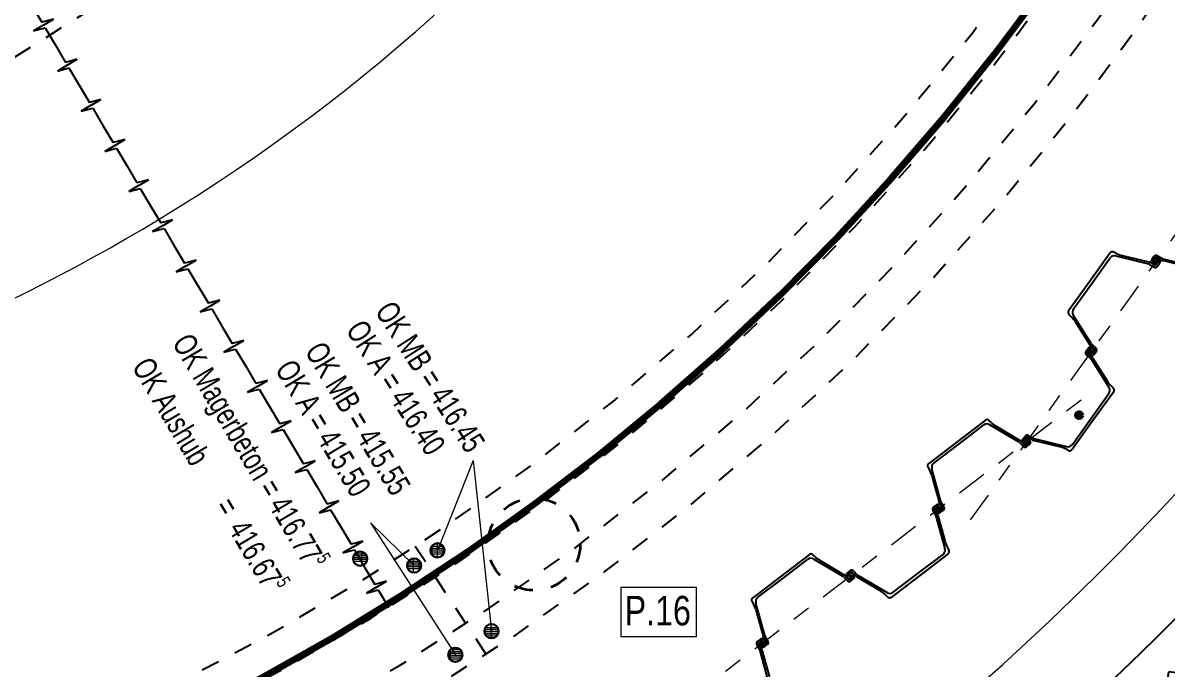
# Model space of a CAD drawing. Header units: metres. Extents: x 2681086.2 to 2681125.9, y 1225431.9 to 1225460.7.
# Drawn here: x 2681113.22 to 2681119.42, y 1225439.18 to 1225442.69 of the extents above; entities that cross this region are included whole.
import ezdxf

# ---------------------------------------------------------------- set-up
doc = ezdxf.new("R2010")
doc.units = ezdxf.units.M
for name, pattern in [('ACAD_ISO14W100_S12', [0.35, 0.25, -0.05, 0, -0.05]), ('ALL_S17', [0.025, 0, -0.025]), ('AUSGEZOGEN', [0]), ('GETRENNT2_S10', [0.255, 0.125, -0.065, 0, -0.065]), ('MITTE2_S7', [0.55, 0.375, -0.175]), ('STRICHLINIE2_S3', [0.125, 0.075, -0.05]), ('STRICHPUNKT2_S11', [0.245, 0.165, -0.04, 0, -0.04])]:
    doc.linetypes.add(name, pattern=pattern)
for name, color, linetype, lineweight in [('AXE', 4, 'MITTE2_S7', 18), ('Beton Ansicht', 252, 'AUSGEZOGEN', 25), ('Beton geschnitten', 8, 'AUSGEZOGEN', 25), ('Beton verdeckt hinten', 252, 'GETRENNT2_S10', 18), ('Betonierfugen', 7, 'AUSGEZOGEN', 25), ('Design', 250, 'AUSGEZOGEN', 18), ('Stahl', 252, 'AUSGEZOGEN', 18), ('Standard', 7, 'AUSGEZOGEN', 13), ('Text Waende', 7, 'AUSGEZOGEN', 18), ('Vermassung Schnitte', 7, 'AUSGEZOGEN', 18)]:
    doc.layers.add(name, color=color, linetype=linetype, lineweight=lineweight)
doc.styles.add('ARIAL', font='arial.ttf')
pattern_1 = [(0, (2680800.786, 1224999.838), (0, 0.01), []), (90, (2680800.786, 1224999.838), (-0.01, 0), [])]

# ---------------------------------------------------------------- blocks, each defined once
blk = doc.blocks.new('COMPLEXOBJECT_56')
at = {"color": 7, "linetype": 'AUSGEZOGEN', "lineweight": 25, "transparency": 33554687}
for p, q in [((316.425, 439.4525), (316.4099, 439.477)), ((316.4128, 439.4929), (316.4315, 439.5072)), ((316.4198, 439.48), (316.4345, 439.4561)), ((316.4372, 439.4989), (316.421, 439.4866)), ((316.4395, 439.4765), (316.443, 439.4947)), ((316.4424, 439.4971), (316.4414, 439.4984)), ((316.4471, 439.4776), (316.4429, 439.4744)), ((316.4484, 439.5049), (316.4529, 439.499)), ((316.4761, 439.2701), (316.4278, 439.446)), ((316.4373, 439.4496), (316.4765, 439.3069)), ((316.4892, 439.2754), (316.4976, 439.2597)), ((315.9477, 439.1134), (315.9432, 439.1194)), ((315.9454, 439.1362), (315.9642, 439.1505)), ((315.9513, 439.1244), (315.9523, 439.1231)), ((315.9681, 439.1409), (315.9519, 439.1286)), ((315.9545, 439.1219), (315.973, 439.1204)), ((315.9741, 439.1166), (315.9699, 439.1134)), ((315.9939, 439.1199), (315.9748, 439.1404)), ((315.9802, 439.1492), (315.9999, 439.1281)), ((316.1268, 439.0399), (315.9994, 439.1155)), ((316.0055, 439.1237), (316.1623, 439.0306)), ((316.1667, 439.0071), (316.1538, 439.0195))]:
    blk.add_line(p, q, dxfattribs=at)
for points in [[(316.4935, 439.2406), (316.3398, 439.1234), (316.1862, 439.0061)], [(316.1958, 439.0326), (316.3306, 439.1354), (316.4654, 439.2383)]]:
    blk.add_lwpolyline(points, dxfattribs=at)
for centre, radius, start, end in [((316.4201, 439.4833), 0.012, 127.3488, 211.6382), ((316.424, 439.4826), 0.005, 127.3488, 211.6382), ((316.4388, 439.4977), 0.012, 37.3488, 127.3488), ((316.439, 439.4966), 0.003, 37.3488, 127.3488), ((316.4416, 439.4761), 0.00213, 169.3488, 307.3488), ((316.44, 439.4953), 0.003, 349.3488, 37.3488), ((316.435, 439.4935), 0.02, 307.3488, 356.8105), ((316.445, 439.4929), 0.01, 356.8105, 37.3488), ((316.4037, 439.4394), 0.025, 15.3658, 31.6382), ((316.4132, 439.443), 0.025, 15.3658, 31.6382), ((316.6212, 439.3466), 0.15, 195.3658, 208.3488), ((316.4472, 439.2622), 0.03, 307.3488, 15.3658), ((316.4844, 439.2526), 0.015, 307.3488, 28.3488), ((315.9527, 439.1267), 0.012, 127.3488, 217.3488), ((315.9557, 439.1195), 0.01, 217.3488, 257.8871), ((315.9537, 439.1262), 0.003, 127.3488, 217.3488), ((315.9547, 439.1249), 0.003, 217.3488, 265.3488), ((315.9578, 439.1293), 0.02, 257.8871, 307.3488), ((315.9715, 439.141), 0.012, 43.0594, 127.3488), ((315.9711, 439.137), 0.005, 43.0594, 127.3488), ((315.9728, 439.1183), 0.00213, 307.3488, 85.3488), ((316.0122, 439.137), 0.025, 223.0594, 239.3319), ((316.0182, 439.1452), 0.025, 223.0594, 239.3319), ((316.0503, 438.9109), 0.15, 46.3488, 59.3319), ((316.1776, 439.0564), 0.03, 239.3319, 307.3488), ((316.1771, 439.018), 0.015, 226.3488, 307.3488)]:
    blk.add_arc(centre, radius, start, end, dxfattribs=at)
blk = doc.blocks.new('COMPLEXOBJECT_57')
at = {"color": 7, "linetype": 'AUSGEZOGEN', "lineweight": 25, "transparency": 33554687}
for p, q in [((316.7274, 439.9522), (316.7145, 439.9645)), ((316.7189, 439.9411), (316.8758, 439.848)), ((316.8818, 439.8562), (316.7544, 439.9318)), ((316.9064, 439.8313), (316.8873, 439.8518)), ((316.9113, 439.8583), (316.9071, 439.8551)), ((316.9082, 439.8513), (316.9267, 439.8498)), ((316.9289, 439.8486), (316.9299, 439.8473)), ((316.938, 439.8523), (316.9335, 439.8583)), ((316.8813, 439.8436), (316.901, 439.8225)), ((316.9293, 439.8431), (316.9131, 439.8308)), ((316.917, 439.8212), (316.9358, 439.8355)), ((316.3836, 439.712), (316.392, 439.6963)), ((316.4047, 439.6648), (316.4439, 439.5221)), ((316.4534, 439.5257), (316.4051, 439.7016)), ((316.4383, 439.4973), (316.4341, 439.4941)), ((316.4382, 439.477), (316.4417, 439.4952)), ((316.4602, 439.4851), (316.444, 439.4728)), ((316.4467, 439.5156), (316.4614, 439.4917)), ((316.4497, 439.4645), (316.4684, 439.4788)), ((316.4714, 439.4946), (316.4562, 439.5192)), ((316.4283, 439.4727), (316.4328, 439.4668)), ((316.4398, 439.4733), (316.4388, 439.4746))]:
    blk.add_line(p, q, dxfattribs=at)
for points in [[(316.695, 439.9656), (316.5414, 439.8483), (316.3877, 439.731)], [(316.4158, 439.7334), (316.5506, 439.8362), (316.6854, 439.9391)]]:
    blk.add_lwpolyline(points, dxfattribs=at)
for centre, radius, start, end in [((316.7036, 439.9153), 0.03, 59.3318, 127.3488), ((316.7041, 439.9537), 0.015, 46.3488, 127.3488), ((316.8309, 440.0608), 0.15, 226.3488, 239.3318), ((316.863, 439.8265), 0.025, 43.0594, 59.3318), ((316.869, 439.8347), 0.025, 43.0594, 59.3318), ((316.9084, 439.8534), 0.00213, 127.3488, 265.3488), ((316.9234, 439.8424), 0.02, 77.8871, 127.3488), ((316.9265, 439.8468), 0.003, 37.3488, 85.3488), ((316.9255, 439.8522), 0.01, 37.3488, 77.8871), ((316.9275, 439.8455), 0.003, 307.3488, 37.3488), ((316.9285, 439.845), 0.012, 307.3488, 37.3488), ((316.9097, 439.8307), 0.012, 223.0594, 307.3488), ((316.9101, 439.8347), 0.005, 223.0594, 307.3488), ((316.3968, 439.7191), 0.015, 127.3488, 208.3488), ((316.434, 439.7095), 0.03, 127.3488, 195.3658), ((316.26, 439.6251), 0.15, 15.3658, 28.3488), ((316.4462, 439.4782), 0.02, 127.3488, 176.8105), ((316.4362, 439.4788), 0.01, 176.8105, 217.3488), ((316.4412, 439.4764), 0.003, 169.3488, 217.3488), ((316.4396, 439.4956), 0.00213, 349.3488, 127.3488), ((316.468, 439.5287), 0.025, 195.3658, 211.6382), ((316.4775, 439.5323), 0.025, 195.3658, 211.6382), ((316.4572, 439.4891), 0.005, 307.3488, 31.6382), ((316.4611, 439.4884), 0.012, 307.3488, 31.6382), ((316.4424, 439.474), 0.012, 217.3488, 307.3488), ((316.4422, 439.4751), 0.003, 217.3488, 307.3488)]:
    blk.add_arc(centre, radius, start, end, dxfattribs=at)
blk = doc.blocks.new('COMPLEXOBJECT_58')
at = {"color": 7, "linetype": 'AUSGEZOGEN', "lineweight": 25, "transparency": 33554687}
for p, q in [((317.3667, 440.2209), (317.3855, 440.2352)), ((317.3911, 440.227), (317.3749, 440.2146)), ((317.3935, 440.2045), (317.3969, 440.2227)), ((317.3963, 440.2251), (317.3953, 440.2264)), ((317.4023, 440.233), (317.4068, 440.227)), ((317.3789, 440.1805), (317.3638, 440.2051)), ((317.3737, 440.208), (317.3884, 440.1841)), ((317.4301, 439.9981), (317.3817, 440.174)), ((317.3912, 440.1777), (317.4305, 440.0349)), ((317.401, 440.2056), (317.3969, 440.2024)), ((317.4431, 440.0034), (317.4516, 439.9877)), ((316.9016, 439.8415), (316.8971, 439.8474)), ((316.8994, 439.8642), (316.9181, 439.8786)), ((316.9053, 439.8524), (316.9062, 439.8511)), ((316.922, 439.869), (316.9058, 439.8566)), ((316.9084, 439.8499), (316.9269, 439.8484)), ((316.9478, 439.8479), (316.9287, 439.8684)), ((316.9342, 439.8772), (316.9539, 439.8561)), ((316.9594, 439.8517), (317.1163, 439.7587)), ((316.928, 439.8446), (316.9238, 439.8414)), ((317.0807, 439.768), (316.9534, 439.8435)), ((317.1206, 439.7352), (317.1077, 439.7475))]:
    blk.add_line(p, q, dxfattribs=at)
for points in [[(317.4475, 439.9687), (317.2938, 439.8514), (317.1401, 439.7341)], [(317.1498, 439.7606), (317.2846, 439.8635), (317.4193, 439.9663)]]:
    blk.add_lwpolyline(points, dxfattribs=at)
for centre, radius, start, end in [((317.374, 440.2114), 0.012, 127.3488, 211.6382), ((317.3928, 440.2257), 0.012, 37.3488, 127.3488), ((317.393, 440.2246), 0.003, 37.3488, 127.3488), ((317.394, 440.2233), 0.003, 349.3488, 37.3488), ((317.3889, 440.2215), 0.02, 307.3488, 356.8105), ((317.3989, 440.2209), 0.01, 356.8105, 37.3488), ((317.378, 440.2106), 0.005, 127.3488, 211.6382), ((317.3576, 440.1674), 0.025, 15.3658, 31.6382), ((317.3671, 440.171), 0.025, 15.3658, 31.6382), ((317.3956, 440.2041), 0.00213, 169.3488, 307.3488), ((317.5751, 440.0746), 0.15, 195.3658, 208.3488), ((317.4011, 439.9902), 0.03, 307.3488, 15.3658), ((317.4384, 439.9806), 0.015, 307.3488, 28.3488), ((316.9066, 439.8547), 0.012, 127.3488, 217.3488), ((316.9076, 439.8542), 0.003, 127.3488, 217.3488), ((316.9086, 439.8529), 0.003, 217.3488, 265.3488), ((316.9254, 439.869), 0.012, 43.0594, 127.3488), ((316.9251, 439.865), 0.005, 43.0594, 127.3488), ((316.9267, 439.8463), 0.00213, 307.3488, 85.3488), ((316.9661, 439.865), 0.025, 223.0594, 239.3319), ((316.9721, 439.8732), 0.025, 223.0594, 239.3319), ((316.9096, 439.8475), 0.01, 217.3488, 257.8871), ((316.9117, 439.8573), 0.02, 257.8871, 307.3488), ((317.0042, 439.6389), 0.15, 46.3488, 59.3319), ((317.1316, 439.7845), 0.03, 239.3319, 307.3488), ((317.131, 439.746), 0.015, 226.3488, 307.3488)]:
    blk.add_arc(centre, radius, start, end, dxfattribs=at)
blk = doc.blocks.new('COMPLEXOBJECT_59')
at = {"color": 7, "linetype": 'AUSGEZOGEN', "lineweight": 25, "transparency": 33554687}
for p, q in [((317.6813, 440.6803), (317.6684, 440.6926)), ((317.6728, 440.6691), (317.8297, 440.5761)), ((317.8357, 440.5843), (317.7084, 440.6598)), ((317.8352, 440.5716), (317.8549, 440.5505)), ((317.8604, 440.5593), (317.8412, 440.5798)), ((317.8652, 440.5863), (317.861, 440.5831)), ((317.8622, 440.5793), (317.8807, 440.5778)), ((317.8832, 440.5711), (317.867, 440.5588)), ((317.8709, 440.5492), (317.8897, 440.5635)), ((317.8828, 440.5767), (317.8838, 440.5754)), ((317.892, 440.5803), (317.8874, 440.5863)), ((317.3375, 440.44), (317.346, 440.4243)), ((317.4073, 440.2537), (317.359, 440.4296)), ((317.3586, 440.3929), (317.3978, 440.2501)), ((317.3922, 440.2253), (317.388, 440.2222)), ((317.3922, 440.205), (317.3956, 440.2233)), ((317.4006, 440.2436), (317.4153, 440.2197)), ((317.4253, 440.2227), (317.4101, 440.2472)), ((317.3822, 440.2007), (317.3868, 440.1948)), ((317.3937, 440.2013), (317.3927, 440.2026)), ((317.4141, 440.2131), (317.3979, 440.2008)), ((317.4036, 440.1925), (317.4223, 440.2068))]:
    blk.add_line(p, q, dxfattribs=at)
for points in [[(317.649, 440.6936), (317.4953, 440.5764), (317.3416, 440.4591)], [(317.3697, 440.4614), (317.5045, 440.5643), (317.6393, 440.6671)]]:
    blk.add_lwpolyline(points, dxfattribs=at)
for centre, radius, start, end in [((317.6575, 440.6433), 0.03, 59.3318, 127.3488), ((317.6581, 440.6817), 0.015, 46.3488, 127.3488), ((317.7849, 440.7888), 0.15, 226.3488, 239.3318), ((317.8169, 440.5546), 0.025, 43.0594, 59.3318), ((317.823, 440.5628), 0.025, 43.0594, 59.3318), ((317.8637, 440.5587), 0.012, 223.0594, 307.3488), ((317.8623, 440.5815), 0.00213, 127.3488, 265.3488), ((317.864, 440.5628), 0.005, 223.0594, 307.3488), ((317.8774, 440.5704), 0.02, 77.8871, 127.3488), ((317.8804, 440.5748), 0.003, 37.3488, 85.3488), ((317.8795, 440.5802), 0.01, 37.3488, 77.8871), ((317.8814, 440.5735), 0.003, 307.3488, 37.3488), ((317.8824, 440.573), 0.012, 307.3488, 37.3488), ((317.3507, 440.4471), 0.015, 127.3488, 208.3488), ((317.2139, 440.3531), 0.15, 15.3658, 28.3488), ((317.3879, 440.4376), 0.03, 127.3488, 195.3658), ((317.4002, 440.2063), 0.02, 127.3488, 176.8105), ((317.3935, 440.2237), 0.00213, 349.3488, 127.3488), ((317.4219, 440.2567), 0.025, 195.3658, 211.6382), ((317.4314, 440.2604), 0.025, 195.3658, 211.6382), ((317.4111, 440.2171), 0.005, 307.3488, 31.6382), ((317.4151, 440.2164), 0.012, 307.3488, 31.6382), ((317.3902, 440.2068), 0.01, 176.8105, 217.3488), ((317.3963, 440.2021), 0.012, 217.3488, 307.3488), ((317.3951, 440.2045), 0.003, 169.3488, 217.3488), ((317.3961, 440.2032), 0.003, 217.3488, 307.3488)]:
    blk.add_arc(centre, radius, start, end, dxfattribs=at)
blk = doc.blocks.new('COMPLEXOBJECT_60')
at = {"color": 7, "linetype": 'AUSGEZOGEN', "lineweight": 25, "transparency": 33554687}
for p, q in [((318.224, 441.0879), (318.2301, 441.0835)), ((318.1935, 441.0659), (318.2073, 441.0851)), ((318.217, 441.0309), (318.1953, 441.0499)), ((318.2151, 441.0789), (318.2032, 441.0623)), ((318.204, 441.0557), (318.225, 441.0371)), ((318.2206, 441.0786), (318.2193, 441.0796)), ((318.3191, 440.8714), (318.2216, 441.0255)), ((318.2239, 441.058), (318.2219, 441.0765)), ((318.2308, 441.0613), (318.2277, 441.057)), ((318.2296, 441.0317), (318.3088, 440.9066)), ((318.33, 440.8802), (318.3427, 440.8677)), ((317.8506, 440.5884), (317.8643, 440.6076)), ((317.8709, 440.5996), (317.859, 440.583)), ((317.9017, 440.587), (317.8774, 440.601)), ((317.8801, 440.611), (317.9051, 440.5966)), ((317.9116, 440.5939), (318.0888, 440.5507)), ((317.8594, 440.5673), (317.8533, 440.5717)), ((317.8597, 440.5788), (317.861, 440.5779)), ((317.8634, 440.5774), (317.8815, 440.5813)), ((317.8837, 440.578), (317.8806, 440.5737)), ((318.0521, 440.5493), (317.9083, 440.5843)), ((318.0999, 440.5296), (318.0839, 440.5376))]:
    blk.add_line(p, q, dxfattribs=at)
for points in [[(318.3443, 440.8482), (318.2316, 440.6912), (318.1188, 440.5342)], [(318.1203, 440.5624), (318.2192, 440.7001), (318.3181, 440.8378)]]:
    blk.add_lwpolyline(points, dxfattribs=at)
for centre, radius, start, end in [((318.217, 441.0781), 0.012, 54.3126, 144.3126), ((318.2033, 441.0589), 0.012, 144.3126, 228.602), ((318.2073, 441.0594), 0.005, 144.3126, 228.602), ((318.2175, 441.0771), 0.003, 54.3126, 144.3126), ((318.2004, 441.0121), 0.025, 32.3296, 48.602), ((318.2189, 441.0762), 0.003, 6.3126, 54.3126), ((318.226, 441.0583), 0.00213, 186.3126, 324.3126), ((318.2085, 441.0184), 0.025, 32.3296, 48.602), ((318.2243, 441.0754), 0.01, 13.7743, 54.3126), ((318.2146, 441.073), 0.02, 324.3126, 13.7743), ((318.4355, 440.9868), 0.15, 212.3296, 225.3126), ((318.2938, 440.8553), 0.03, 324.3126, 32.3296), ((318.3322, 440.857), 0.015, 324.3126, 45.3126), ((317.8741, 440.6006), 0.012, 60.0232, 144.3126), ((317.8749, 440.5966), 0.005, 60.0232, 144.3126), ((317.9175, 440.6182), 0.025, 240.0232, 256.2957), ((317.8603, 440.5814), 0.012, 144.3126, 234.3126), ((317.8614, 440.5813), 0.003, 144.3126, 234.3126), ((317.8652, 440.5754), 0.01, 234.3126, 274.8509), ((317.8627, 440.5803), 0.003, 234.3126, 282.3126), ((317.8644, 440.5854), 0.02, 274.8509, 324.3126), ((317.882, 440.5793), 0.00213, 324.3126, 102.3126), ((317.9142, 440.6086), 0.025, 240.0232, 256.2957), ((318.0166, 440.4035), 0.15, 63.3126, 76.2957), ((318.0959, 440.5799), 0.03, 256.2957, 324.3126), ((318.1066, 440.543), 0.015, 243.3126, 324.3126)]:
    blk.add_arc(centre, radius, start, end, dxfattribs=at)
blk = doc.blocks.new('COMPLEXOBJECT_61')
at = {"color": 7, "linetype": 'AUSGEZOGEN', "lineweight": 25, "transparency": 33554687}
for p, q in [((318.3604, 441.5971), (318.3445, 441.6051)), ((318.3555, 441.5839), (318.5327, 441.5407)), ((318.5361, 441.5503), (318.3923, 441.5854)), ((318.5393, 441.5381), (318.5643, 441.5236)), ((318.567, 441.5337), (318.5427, 441.5477)), ((318.5637, 441.5609), (318.5607, 441.5566)), ((318.5629, 441.5533), (318.581, 441.5573)), ((318.5854, 441.5516), (318.5735, 441.5351)), ((318.5801, 441.527), (318.5938, 441.5462)), ((318.5834, 441.5568), (318.5847, 441.5558)), ((318.5911, 441.563), (318.585, 441.5673)), ((318.1017, 441.267), (318.1143, 441.2544)), ((318.2228, 441.1092), (318.1253, 441.2633)), ((318.1356, 441.228), (318.2148, 441.1029)), ((318.2194, 441.0975), (318.2404, 441.079)), ((318.249, 441.0847), (318.2274, 441.1038)), ((318.2166, 441.0776), (318.2136, 441.0733)), ((318.2143, 441.0512), (318.2203, 441.0468)), ((318.2225, 441.0582), (318.2205, 441.0766)), ((318.2251, 441.0551), (318.2237, 441.056)), ((318.2411, 441.0723), (318.2293, 441.0558)), ((318.2371, 441.0495), (318.2509, 441.0687))]:
    blk.add_line(p, q, dxfattribs=at)
for points in [[(318.3256, 441.6004), (318.2128, 441.4434), (318.1, 441.2864)], [(318.1262, 441.2968), (318.2252, 441.4346), (318.3241, 441.5723)]]:
    blk.add_lwpolyline(points, dxfattribs=at)
for centre, radius, start, end in [((318.3484, 441.5548), 0.03, 76.2956, 144.3126), ((318.3378, 441.5917), 0.015, 63.3126, 144.3126), ((318.4278, 441.7311), 0.15, 243.3126, 256.2956), ((318.5268, 441.5164), 0.025, 60.0232, 76.2957), ((318.5302, 441.526), 0.025, 60.0232, 76.2956), ((318.5624, 441.5554), 0.00213, 144.3126, 282.3126), ((318.58, 441.5492), 0.02, 94.8509, 144.3126), ((318.5703, 441.534), 0.012, 240.0232, 324.3126), ((318.5695, 441.538), 0.005, 240.0232, 324.3126), ((318.5791, 441.5592), 0.01, 54.3126, 94.8509), ((318.5816, 441.5543), 0.003, 54.3126, 102.3126), ((318.583, 441.5534), 0.003, 324.3126, 54.3126), ((318.5841, 441.5532), 0.012, 324.3126, 54.3126), ((318.1122, 441.2776), 0.015, 144.3126, 225.3126), ((318.1506, 441.2793), 0.03, 144.3126, 212.3296), ((318.0088, 441.1478), 0.15, 32.3296, 45.3126), ((318.2359, 441.1163), 0.025, 212.3296, 228.602), ((318.2439, 441.1225), 0.025, 212.3296, 228.602), ((318.2298, 441.0617), 0.02, 144.3126, 193.7743), ((318.2201, 441.0593), 0.01, 193.7743, 234.3126), ((318.2184, 441.0764), 0.00213, 6.3126, 144.3126), ((318.2273, 441.0565), 0.012, 234.3126, 324.3126), ((318.2255, 441.0585), 0.003, 186.3126, 234.3126), ((318.2268, 441.0575), 0.003, 234.3126, 324.3126), ((318.2371, 441.0752), 0.005, 324.3126, 48.602), ((318.2411, 441.0757), 0.012, 324.3126, 48.602)]:
    blk.add_arc(centre, radius, start, end, dxfattribs=at)
blk = doc.blocks.new('COMPLEXOBJECT_62')
at = {"color": 7, "linetype": 'AUSGEZOGEN', "lineweight": 25, "transparency": 33554687}
for p, q in [((318.8935, 442.0406), (318.9073, 442.0598)), ((318.917, 442.0055), (318.8954, 442.0246)), ((318.9151, 442.0535), (318.9033, 442.037)), ((318.904, 442.0303), (318.925, 442.0118)), ((318.9207, 442.0533), (318.9193, 442.0542)), ((318.9239, 442.0327), (318.9219, 442.0511)), ((318.9241, 442.0625), (318.9301, 442.0581)), ((318.9308, 442.036), (318.9278, 442.0317)), ((319.0191, 441.846), (318.9216, 442.0001)), ((318.9296, 442.0064), (319.0088, 441.8813)), ((319.0301, 441.8549), (319.0427, 441.8423)), ((318.5801, 441.5857), (318.6051, 441.5712)), ((318.5506, 441.5631), (318.5643, 441.5823)), ((318.5594, 441.542), (318.5533, 441.5463)), ((318.5709, 441.5742), (318.559, 441.5577)), ((318.5597, 441.5535), (318.561, 441.5525)), ((318.5634, 441.552), (318.5815, 441.556)), ((318.6017, 441.5616), (318.5774, 441.5756)), ((318.5837, 441.5527), (318.5807, 441.5484)), ((318.7521, 441.5239), (318.6083, 441.559)), ((318.6117, 441.5686), (318.7889, 441.5254)), ((318.7999, 441.5042), (318.784, 441.5122))]:
    blk.add_line(p, q, dxfattribs=at)
for points in [[(319.0444, 441.8229), (318.9316, 441.6659), (318.8188, 441.5089)], [(318.8203, 441.537), (318.9192, 441.6747), (319.0182, 441.8125)]]:
    blk.add_lwpolyline(points, dxfattribs=at)
for centre, radius, start, end in [((318.9033, 442.0336), 0.012, 144.3126, 228.602), ((318.9073, 442.0341), 0.005, 144.3126, 228.602), ((318.9171, 442.0528), 0.012, 54.3126, 144.3126), ((318.9176, 442.0518), 0.003, 54.3126, 144.3126), ((318.9189, 442.0508), 0.003, 6.3126, 54.3126), ((318.926, 442.0329), 0.00213, 186.3126, 324.3126), ((318.9243, 442.05), 0.01, 13.7743, 54.3126), ((318.9146, 442.0476), 0.02, 324.3126, 13.7743), ((318.9005, 441.9868), 0.025, 32.3296, 48.602), ((318.9085, 441.993), 0.025, 32.3296, 48.602), ((319.1356, 441.9615), 0.15, 212.3296, 225.3126), ((318.9938, 441.83), 0.03, 324.3126, 32.3296), ((319.0322, 441.8317), 0.015, 324.3126, 45.3126), ((318.5741, 441.5753), 0.012, 60.0232, 144.3126), ((318.5603, 441.5561), 0.012, 144.3126, 234.3126), ((318.5614, 441.5559), 0.003, 144.3126, 234.3126), ((318.5653, 441.5501), 0.01, 234.3126, 274.8509), ((318.5628, 441.555), 0.003, 234.3126, 282.3126), ((318.5644, 441.5601), 0.02, 274.8509, 324.3126), ((318.5749, 441.5713), 0.005, 60.0232, 144.3126), ((318.582, 441.5539), 0.00213, 324.3126, 102.3126), ((318.6142, 441.5833), 0.025, 240.0232, 256.2957), ((318.6176, 441.5929), 0.025, 240.0232, 256.2957), ((318.7166, 441.3782), 0.15, 63.3126, 76.2957), ((318.796, 441.5545), 0.03, 256.2957, 324.3126), ((318.8066, 441.5176), 0.015, 243.3126, 324.3126)]:
    blk.add_arc(centre, radius, start, end, dxfattribs=at)
blk = doc.blocks.new('MUSTERELEMENT_4')
at = {"layer": 'Betonierfugen', "color": 7, "linetype": 'AUSGEZOGEN', "lineweight": 25, "transparency": 33554687}
for p, q in [((310.674, 445.9921), (310.7294, 445.8985)), ((310.7384, 445.8833), (310.6847, 445.8515)), ((310.6847, 445.8515), (310.7475, 445.8681)), ((310.7922, 445.9152), (310.7294, 445.8985)), ((310.7384, 445.8833), (310.7922, 445.9152)), ((310.7475, 445.8681), (310.8029, 445.7745)), ((310.8029, 445.7745), (310.8583, 445.6809)), ((310.9211, 445.6975), (310.8583, 445.6809)), ((310.8674, 445.6656), (310.9211, 445.6975)), ((310.8674, 445.6656), (310.8136, 445.6338)), ((310.8136, 445.6338), (310.8764, 445.6504)), ((310.8764, 445.6504), (310.9318, 445.5568)), ((310.9318, 445.5568), (310.9873, 445.4632)), ((310.9963, 445.448), (310.9425, 445.4161)), ((310.9425, 445.4161), (311.0053, 445.4327)), ((311.0501, 445.4798), (310.9873, 445.4632)), ((310.9963, 445.448), (311.0501, 445.4798)), ((311.0053, 445.4327), (311.0608, 445.3391)), ((311.0608, 445.3391), (311.1162, 445.2455)), ((311.179, 445.2621), (311.1162, 445.2455)), ((311.1253, 445.2303), (311.179, 445.2621)), ((311.1253, 445.2303), (311.0715, 445.1984)), ((311.0715, 445.1984), (311.1343, 445.2151)), ((311.1343, 445.2151), (311.1897, 445.1215)), ((311.1897, 445.1215), (311.2452, 445.0279)), ((311.2542, 445.0126), (311.2004, 444.9808)), ((311.2004, 444.9808), (311.2632, 444.9974)), ((311.308, 445.0445), (311.2452, 445.0279)), ((311.2542, 445.0126), (311.308, 445.0445)), ((311.2632, 444.9974), (311.3187, 444.9038)), ((311.3187, 444.9038), (311.3741, 444.8102)), ((311.4369, 444.8268), (311.3741, 444.8102)), ((311.3831, 444.7949), (311.4369, 444.8268)), ((311.3831, 444.7949), (311.3294, 444.7631)), ((311.3294, 444.7631), (311.3922, 444.7797)), ((311.3922, 444.7797), (311.4476, 444.6861)), ((311.4476, 444.6861), (311.5031, 444.5925)), ((311.5121, 444.5773), (311.4583, 444.5454)), ((311.4583, 444.5454), (311.5211, 444.562)), ((311.5659, 444.6091), (311.5031, 444.5925)), ((311.5121, 444.5773), (311.5659, 444.6091)), ((311.5211, 444.562), (311.5766, 444.4684)), ((311.5766, 444.4684), (311.632, 444.3748)), ((311.6948, 444.3915), (311.632, 444.3748)), ((311.641, 444.3596), (311.6948, 444.3915)), ((311.641, 444.3596), (311.5873, 444.3277)), ((311.5873, 444.3277), (311.6501, 444.3444)), ((311.6501, 444.3444), (311.7055, 444.2508)), ((311.7055, 444.2508), (311.7609, 444.1572)), ((311.77, 444.1419), (311.7162, 444.1101)), ((311.7162, 444.1101), (311.779, 444.1267)), ((311.8237, 444.1738), (311.7609, 444.1572)), ((311.77, 444.1419), (311.8237, 444.1738)), ((311.779, 444.1267), (311.8344, 444.0331)), ((311.8344, 444.0331), (311.8899, 443.9395)), ((311.9527, 443.9561), (311.8899, 443.9395)), ((311.8989, 443.9243), (311.9527, 443.9561)), ((311.8989, 443.9243), (311.8451, 443.8924)), ((311.8451, 443.8924), (311.9079, 443.909)), ((311.9079, 443.909), (311.9634, 443.8154)), ((311.9634, 443.8154), (312.0188, 443.7218)), ((312.0279, 443.7066), (311.9741, 443.6747)), ((312.0816, 443.7384), (312.0188, 443.7218)), ((312.0279, 443.7066), (312.0816, 443.7384)), ((311.9741, 443.6747), (312.0369, 443.6913)), ((312.0369, 443.6913), (312.0923, 443.5978)), ((312.0923, 443.5978), (312.1478, 443.5042)), ((312.2106, 443.5208), (312.1478, 443.5042)), ((312.1568, 443.4889), (312.2106, 443.5208)), ((312.1568, 443.4889), (312.103, 443.4571)), ((312.103, 443.4571), (312.1658, 443.4737)), ((312.1658, 443.4737), (312.2213, 443.3801)), ((312.2213, 443.3801), (312.2767, 443.2865)), ((312.2857, 443.2712), (312.232, 443.2394)), ((312.3395, 443.3031), (312.2767, 443.2865)), ((312.2857, 443.2712), (312.3395, 443.3031)), ((312.232, 443.2394), (312.2948, 443.256)), ((312.2948, 443.256), (312.3502, 443.1624)), ((312.3502, 443.1624), (312.4057, 443.0688)), ((312.4685, 443.0854), (312.4057, 443.0688)), ((312.4147, 443.0536), (312.4685, 443.0854)), ((312.4147, 443.0536), (312.3609, 443.0217)), ((312.3609, 443.0217), (312.4237, 443.0383)), ((312.4237, 443.0383), (312.4792, 442.9447)), ((312.4792, 442.9447), (312.5346, 442.8511)), ((312.5436, 442.8359), (312.4899, 442.804)), ((312.5974, 442.8678), (312.5346, 442.8511)), ((312.5436, 442.8359), (312.5974, 442.8678)), ((312.4899, 442.804), (312.5527, 442.8207)), ((312.5527, 442.8207), (312.6081, 442.7271)), ((312.6081, 442.7271), (312.6635, 442.6335)), ((312.7263, 442.6501), (312.6635, 442.6335)), ((312.6726, 442.6182), (312.7263, 442.6501)), ((312.6726, 442.6182), (312.6188, 442.5864)), ((312.6188, 442.5864), (312.6816, 442.603)), ((312.6816, 442.603), (312.737, 442.5094)), ((312.737, 442.5094), (312.7925, 442.4158)), ((312.8015, 442.4006), (312.7477, 442.3687)), ((312.8553, 442.4324), (312.7925, 442.4158)), ((312.8015, 442.4006), (312.8553, 442.4324)), ((312.7477, 442.3687), (312.8105, 442.3853)), ((312.8105, 442.3853), (312.866, 442.2917)), ((312.866, 442.2917), (312.9214, 442.1981)), ((312.9842, 442.2147), (312.9214, 442.1981)), ((312.9305, 442.1829), (312.9842, 442.2147)), ((312.9305, 442.1829), (312.8767, 442.151)), ((312.8767, 442.151), (312.9395, 442.1676)), ((312.9395, 442.1676), (312.9949, 442.074)), ((312.9949, 442.074), (313.0504, 441.9804)), ((313.0594, 441.9652), (313.0056, 441.9334)), ((313.1132, 441.9971), (313.0504, 441.9804)), ((313.0594, 441.9652), (313.1132, 441.9971)), ((313.0056, 441.9334), (313.0684, 441.95)), ((313.0684, 441.95), (313.1239, 441.8564)), ((313.1239, 441.8564), (313.1793, 441.7628)), ((313.2421, 441.7794), (313.1793, 441.7628)), ((313.1883, 441.7475), (313.2421, 441.7794)), ((313.1883, 441.7475), (313.1346, 441.7157)), ((313.1346, 441.7157), (313.1974, 441.7323)), ((313.1974, 441.7323), (313.2528, 441.6387)), ((313.2528, 441.6387), (313.3083, 441.5451)), ((313.3173, 441.5299), (313.2635, 441.498)), ((313.3711, 441.5617), (313.3083, 441.5451)), ((313.3173, 441.5299), (313.3711, 441.5617)), ((313.2635, 441.498), (313.3263, 441.5146)), ((313.3263, 441.5146), (313.3818, 441.421)), ((313.3818, 441.421), (313.4372, 441.3274)), ((313.5, 441.344), (313.4372, 441.3274)), ((313.4462, 441.3122), (313.5, 441.344)), ((313.4462, 441.3122), (313.3925, 441.2803)), ((313.3925, 441.2803), (313.4553, 441.297)), ((313.4553, 441.297), (313.5107, 441.2034)), ((313.5107, 441.2034), (313.5661, 441.1098)), ((313.5752, 441.0945), (313.5214, 441.0627)), ((313.6289, 441.1264), (313.5661, 441.1098)), ((313.5752, 441.0945), (313.6289, 441.1264)), ((313.5214, 441.0627), (313.5842, 441.0793)), ((313.5842, 441.0793), (313.6396, 440.9857)), ((313.6396, 440.9857), (313.6951, 440.8921)), ((313.7579, 440.9087), (313.6951, 440.8921)), ((313.7041, 440.8769), (313.7579, 440.9087)), ((313.7041, 440.8769), (313.6503, 440.845)), ((313.6503, 440.845), (313.7131, 440.8616)), ((313.7131, 440.8616), (313.7686, 440.768)), ((313.7686, 440.768), (313.824, 440.6744)), ((313.8331, 440.6592), (313.7793, 440.6273)), ((313.8868, 440.691), (313.824, 440.6744)), ((313.8331, 440.6592), (313.8868, 440.691)), ((313.7793, 440.6273), (313.8421, 440.6439)), ((313.8421, 440.6439), (313.8975, 440.5503)), ((313.8975, 440.5503), (313.953, 440.4567)), ((314.0158, 440.4734), (313.953, 440.4567)), ((313.962, 440.4415), (314.0158, 440.4734)), ((313.962, 440.4415), (313.9082, 440.4097)), ((313.9082, 440.4097), (313.971, 440.4263)), ((313.971, 440.4263), (314.0265, 440.3327)), ((314.0265, 440.3327), (314.0819, 440.2391)), ((314.0909, 440.2238), (314.0372, 440.192)), ((314.1447, 440.2557), (314.0819, 440.2391)), ((314.0909, 440.2238), (314.1447, 440.2557)), ((314.0372, 440.192), (314.1, 440.2086)), ((314.1, 440.2086), (314.1554, 440.115)), ((314.1554, 440.115), (314.2109, 440.0214)), ((314.2737, 440.038), (314.2109, 440.0214)), ((314.2199, 440.0062), (314.2737, 440.038)), ((314.2199, 440.0062), (314.1661, 439.9743)), ((314.1661, 439.9743), (314.2289, 439.9909)), ((314.2289, 439.9909), (314.2844, 439.8973)), ((314.2844, 439.8973), (314.3398, 439.8037)), ((314.3488, 439.7885), (314.2951, 439.7566)), ((314.4026, 439.8203), (314.3398, 439.8037)), ((314.3488, 439.7885), (314.4026, 439.8203)), ((314.2951, 439.7566), (314.3579, 439.7733))]:
    blk.add_line(p, q, dxfattribs=at)
blk.add_lwpolyline([(314.3579, 439.7733), (314.4133, 439.6797), (314.4133, 439.6797)], dxfattribs=at)

msp = doc.modelspace()

# ---------------------------------------------------------------- hatches: boundary and pattern name
at = {"layer": 'Beton Ansicht', "transparency": 33554687}
h = msp.add_hatch(dxfattribs=at)
h.set_pattern_fill('MUSTER', color=256, scale=0.6, angle=82, style=0, pattern_type=2)
h.set_pattern_definition([(82, (2680799.764, 1225001.194), (-0.510657, 0.6776647), [0.6, -0.6]), (172, (2680799.764, 1225001.194), (-0.6776647, -0.510657), [0.6, -0.6])])
h.paths.add_polyline_path([(2681116.595, 1225437.172), (2681117.249, 1225436.402), (2681118.424, 1225437.21), (2681119.096, 1225437.746), (2681120.248, 1225438.812), (2681119.56, 1225439.539), (2681119.085, 1225439.073), (2681118.385, 1225438.454), (2681117.538, 1225437.8)], flags=0)
at = {"layer": 'Standard', "linetype": 'AUSGEZOGEN', "lineweight": 13, "transparency": 33554687}
h = msp.add_hatch(dxfattribs=at)
h.set_pattern_fill('SCHRAFFUR_10', scale=0.05, style=0, pattern_type=2)
h.set_pattern_definition(pattern_1)
h.paths.add_polyline_path([(2681115.477, 1225439.862), (2681115.475, 1225439.863), (2681115.473, 1225439.864), (2681115.47, 1225439.864), (2681115.468, 1225439.864), (2681115.465, 1225439.864), (2681115.463, 1225439.864), (2681115.461, 1225439.864), (2681115.458, 1225439.864), (2681115.456, 1225439.863), (2681115.454, 1225439.862), (2681115.451, 1225439.861), (2681115.449, 1225439.861), (2681115.447, 1225439.859), (2681115.445, 1225439.858), (2681115.443, 1225439.857), (2681115.441, 1225439.855), (2681115.439, 1225439.854), (2681115.437, 1225439.852), (2681115.436, 1225439.85), (2681115.434, 1225439.848), (2681115.433, 1225439.846), (2681115.432, 1225439.844), (2681115.431, 1225439.842), (2681115.43, 1225439.84), (2681115.429, 1225439.838), (2681115.428, 1225439.835), (2681115.428, 1225439.833), (2681115.427, 1225439.831), (2681115.427, 1225439.828), (2681115.427, 1225439.826), (2681115.427, 1225439.823), (2681115.427, 1225439.821), (2681115.428, 1225439.819), (2681115.428, 1225439.816), (2681115.429, 1225439.814), (2681115.43, 1225439.812), (2681115.431, 1225439.809), (2681115.432, 1225439.807), (2681115.433, 1225439.805), (2681115.434, 1225439.803), (2681115.436, 1225439.801), (2681115.437, 1225439.799), (2681115.439, 1225439.798), (2681115.441, 1225439.796), (2681115.443, 1225439.795), (2681115.445, 1225439.793), (2681115.447, 1225439.792), (2681115.449, 1225439.791), (2681115.451, 1225439.79), (2681115.454, 1225439.789), (2681115.456, 1225439.788), (2681115.458, 1225439.788), (2681115.461, 1225439.788), (2681115.463, 1225439.787), (2681115.465, 1225439.787), (2681115.468, 1225439.787), (2681115.47, 1225439.788), (2681115.473, 1225439.788), (2681115.475, 1225439.788), (2681115.477, 1225439.789), (2681115.48, 1225439.79), (2681115.482, 1225439.791), (2681115.484, 1225439.792), (2681115.486, 1225439.793), (2681115.488, 1225439.795), (2681115.49, 1225439.796), (2681115.492, 1225439.798), (2681115.493, 1225439.799), (2681115.495, 1225439.801), (2681115.497, 1225439.803), (2681115.498, 1225439.805), (2681115.499, 1225439.807), (2681115.5, 1225439.809), (2681115.501, 1225439.812), (2681115.502, 1225439.814), (2681115.503, 1225439.816), (2681115.503, 1225439.818), (2681115.504, 1225439.821), (2681115.504, 1225439.823), (2681115.504, 1225439.826), (2681115.504, 1225439.828), (2681115.504, 1225439.831), (2681115.503, 1225439.833), (2681115.503, 1225439.835), (2681115.502, 1225439.838), (2681115.501, 1225439.84), (2681115.5, 1225439.842), (2681115.499, 1225439.844), (2681115.498, 1225439.846), (2681115.497, 1225439.848), (2681115.495, 1225439.85), (2681115.493, 1225439.852), (2681115.492, 1225439.854), (2681115.49, 1225439.855), (2681115.488, 1225439.857), (2681115.486, 1225439.858), (2681115.484, 1225439.859), (2681115.482, 1225439.861), (2681115.48, 1225439.861)], flags=0)
h = msp.add_hatch(dxfattribs=at)
h.set_pattern_fill('SCHRAFFUR_10', scale=0.05, style=0, pattern_type=2)
h.set_pattern_definition(pattern_1)
h.paths.add_polyline_path([(2681115.066, 1225439.748), (2681115.068, 1225439.749), (2681115.069, 1225439.751), (2681115.071, 1225439.752), (2681115.073, 1225439.754), (2681115.075, 1225439.756), (2681115.076, 1225439.758), (2681115.078, 1225439.759), (2681115.079, 1225439.762), (2681115.08, 1225439.764), (2681115.081, 1225439.766), (2681115.082, 1225439.768), (2681115.083, 1225439.77), (2681115.083, 1225439.773), (2681115.084, 1225439.775), (2681115.084, 1225439.778), (2681115.084, 1225439.78), (2681115.084, 1225439.782), (2681115.084, 1225439.785), (2681115.084, 1225439.787), (2681115.083, 1225439.79), (2681115.083, 1225439.792), (2681115.082, 1225439.794), (2681115.081, 1225439.796), (2681115.08, 1225439.799), (2681115.079, 1225439.801), (2681115.078, 1225439.803), (2681115.076, 1225439.805), (2681115.075, 1225439.807), (2681115.073, 1225439.808), (2681115.071, 1225439.81), (2681115.069, 1225439.812), (2681115.067, 1225439.813), (2681115.065, 1225439.814), (2681115.063, 1225439.815), (2681115.061, 1225439.816), (2681115.059, 1225439.817), (2681115.057, 1225439.818), (2681115.054, 1225439.819), (2681115.052, 1225439.819), (2681115.049, 1225439.819), (2681115.047, 1225439.82), (2681115.045, 1225439.82), (2681115.042, 1225439.819), (2681115.04, 1225439.819), (2681115.037, 1225439.819), (2681115.035, 1225439.818), (2681115.033, 1225439.817), (2681115.031, 1225439.816), (2681115.028, 1225439.815), (2681115.026, 1225439.814), (2681115.024, 1225439.813), (2681115.022, 1225439.811), (2681115.02, 1225439.81), (2681115.019, 1225439.808), (2681115.017, 1225439.807), (2681115.015, 1225439.805), (2681115.014, 1225439.803), (2681115.013, 1225439.801), (2681115.012, 1225439.799), (2681115.011, 1225439.796), (2681115.01, 1225439.794), (2681115.009, 1225439.792), (2681115.008, 1225439.789), (2681115.008, 1225439.787), (2681115.008, 1225439.785), (2681115.007, 1225439.782), (2681115.007, 1225439.78), (2681115.008, 1225439.777), (2681115.008, 1225439.775), (2681115.008, 1225439.773), (2681115.009, 1225439.77), (2681115.01, 1225439.768), (2681115.011, 1225439.766), (2681115.012, 1225439.764), (2681115.013, 1225439.761), (2681115.014, 1225439.759), (2681115.016, 1225439.757), (2681115.017, 1225439.756), (2681115.019, 1225439.754), (2681115.02, 1225439.752), (2681115.022, 1225439.751), (2681115.024, 1225439.749), (2681115.026, 1225439.748), (2681115.028, 1225439.747), (2681115.031, 1225439.746), (2681115.033, 1225439.745), (2681115.035, 1225439.744), (2681115.038, 1225439.744), (2681115.04, 1225439.743), (2681115.042, 1225439.743), (2681115.045, 1225439.743), (2681115.047, 1225439.743), (2681115.05, 1225439.743), (2681115.052, 1225439.743), (2681115.054, 1225439.744), (2681115.057, 1225439.744), (2681115.059, 1225439.745), (2681115.061, 1225439.746), (2681115.063, 1225439.747)], flags=0)
h = msp.add_hatch(dxfattribs=at)
h.set_pattern_fill('SCHRAFFUR_10', scale=0.05, style=0, pattern_type=2)
h.set_pattern_definition(pattern_1)
h.paths.add_polyline_path([(2681115.351, 1225439.781), (2681115.348, 1225439.781), (2681115.346, 1225439.782), (2681115.344, 1225439.782), (2681115.341, 1225439.782), (2681115.339, 1225439.782), (2681115.336, 1225439.782), (2681115.334, 1225439.782), (2681115.332, 1225439.782), (2681115.329, 1225439.781), (2681115.327, 1225439.781), (2681115.325, 1225439.78), (2681115.322, 1225439.779), (2681115.32, 1225439.778), (2681115.318, 1225439.776), (2681115.316, 1225439.775), (2681115.314, 1225439.774), (2681115.313, 1225439.772), (2681115.311, 1225439.77), (2681115.309, 1225439.768), (2681115.308, 1225439.767), (2681115.306, 1225439.765), (2681115.305, 1225439.763), (2681115.304, 1225439.76), (2681115.303, 1225439.758), (2681115.302, 1225439.756), (2681115.302, 1225439.754), (2681115.301, 1225439.751), (2681115.301, 1225439.749), (2681115.3, 1225439.746), (2681115.3, 1225439.744), (2681115.3, 1225439.742), (2681115.301, 1225439.739), (2681115.301, 1225439.737), (2681115.302, 1225439.734), (2681115.302, 1225439.732), (2681115.303, 1225439.73), (2681115.304, 1225439.728), (2681115.305, 1225439.725), (2681115.306, 1225439.723), (2681115.308, 1225439.721), (2681115.309, 1225439.719), (2681115.311, 1225439.718), (2681115.312, 1225439.716), (2681115.314, 1225439.714), (2681115.316, 1225439.713), (2681115.318, 1225439.711), (2681115.32, 1225439.71), (2681115.322, 1225439.709), (2681115.325, 1225439.708), (2681115.327, 1225439.707), (2681115.329, 1225439.707), (2681115.332, 1225439.706), (2681115.334, 1225439.706), (2681115.336, 1225439.706), (2681115.339, 1225439.705), (2681115.341, 1225439.706), (2681115.344, 1225439.706), (2681115.346, 1225439.706), (2681115.348, 1225439.707), (2681115.351, 1225439.707), (2681115.353, 1225439.708), (2681115.355, 1225439.709), (2681115.357, 1225439.71), (2681115.359, 1225439.711), (2681115.361, 1225439.713), (2681115.363, 1225439.714), (2681115.365, 1225439.716), (2681115.367, 1225439.718), (2681115.368, 1225439.719), (2681115.37, 1225439.721), (2681115.371, 1225439.723), (2681115.373, 1225439.725), (2681115.374, 1225439.728), (2681115.375, 1225439.73), (2681115.375, 1225439.732), (2681115.376, 1225439.734), (2681115.377, 1225439.737), (2681115.377, 1225439.739), (2681115.377, 1225439.742), (2681115.377, 1225439.744), (2681115.377, 1225439.746), (2681115.377, 1225439.749), (2681115.377, 1225439.751), (2681115.376, 1225439.753), (2681115.375, 1225439.756), (2681115.375, 1225439.758), (2681115.374, 1225439.76), (2681115.373, 1225439.762), (2681115.371, 1225439.765), (2681115.37, 1225439.767), (2681115.368, 1225439.768), (2681115.367, 1225439.77), (2681115.365, 1225439.772), (2681115.363, 1225439.774), (2681115.361, 1225439.775), (2681115.359, 1225439.776), (2681115.357, 1225439.778), (2681115.355, 1225439.779), (2681115.353, 1225439.78)], flags=0)
h = msp.add_hatch(dxfattribs=at)
h.set_pattern_fill('SCHRAFFUR_10', scale=0.05, style=0, pattern_type=2)
h.set_pattern_definition(pattern_1)
h.paths.add_polyline_path([(2681115.77, 1225439.424), (2681115.767, 1225439.425), (2681115.765, 1225439.426), (2681115.763, 1225439.426), (2681115.76, 1225439.426), (2681115.758, 1225439.426), (2681115.755, 1225439.426), (2681115.753, 1225439.426), (2681115.75, 1225439.426), (2681115.748, 1225439.425), (2681115.746, 1225439.424), (2681115.744, 1225439.424), (2681115.741, 1225439.423), (2681115.739, 1225439.422), (2681115.737, 1225439.42), (2681115.735, 1225439.419), (2681115.733, 1225439.418), (2681115.731, 1225439.416), (2681115.73, 1225439.414), (2681115.728, 1225439.412), (2681115.727, 1225439.41), (2681115.725, 1225439.408), (2681115.724, 1225439.406), (2681115.723, 1225439.404), (2681115.722, 1225439.402), (2681115.721, 1225439.4), (2681115.72, 1225439.397), (2681115.72, 1225439.395), (2681115.72, 1225439.393), (2681115.719, 1225439.39), (2681115.719, 1225439.388), (2681115.719, 1225439.385), (2681115.719, 1225439.383), (2681115.72, 1225439.381), (2681115.72, 1225439.378), (2681115.721, 1225439.376), (2681115.722, 1225439.374), (2681115.723, 1225439.371), (2681115.724, 1225439.369), (2681115.725, 1225439.367), (2681115.727, 1225439.365), (2681115.728, 1225439.363), (2681115.73, 1225439.362), (2681115.731, 1225439.36), (2681115.733, 1225439.358), (2681115.735, 1225439.357), (2681115.737, 1225439.355), (2681115.739, 1225439.354), (2681115.741, 1225439.353), (2681115.743, 1225439.352), (2681115.746, 1225439.351), (2681115.748, 1225439.351), (2681115.75, 1225439.35), (2681115.753, 1225439.35), (2681115.755, 1225439.349), (2681115.758, 1225439.349), (2681115.76, 1225439.349), (2681115.762, 1225439.35), (2681115.765, 1225439.35), (2681115.767, 1225439.351), (2681115.77, 1225439.351), (2681115.772, 1225439.352), (2681115.774, 1225439.353), (2681115.776, 1225439.354), (2681115.778, 1225439.355), (2681115.78, 1225439.357), (2681115.782, 1225439.358), (2681115.784, 1225439.36), (2681115.786, 1225439.362), (2681115.787, 1225439.363), (2681115.789, 1225439.365), (2681115.79, 1225439.367), (2681115.791, 1225439.369), (2681115.792, 1225439.371), (2681115.793, 1225439.374), (2681115.794, 1225439.376), (2681115.795, 1225439.378), (2681115.795, 1225439.381), (2681115.796, 1225439.383), (2681115.796, 1225439.385), (2681115.796, 1225439.388), (2681115.796, 1225439.39), (2681115.796, 1225439.393), (2681115.795, 1225439.395), (2681115.795, 1225439.397), (2681115.794, 1225439.4), (2681115.793, 1225439.402), (2681115.792, 1225439.404), (2681115.791, 1225439.406), (2681115.79, 1225439.408), (2681115.789, 1225439.41), (2681115.787, 1225439.412), (2681115.786, 1225439.414), (2681115.784, 1225439.416), (2681115.782, 1225439.417), (2681115.78, 1225439.419), (2681115.778, 1225439.42), (2681115.776, 1225439.422), (2681115.774, 1225439.423), (2681115.772, 1225439.424)], flags=0)
h = msp.add_hatch(dxfattribs=at)
h.set_pattern_fill('SCHRAFFUR_10', scale=0.05, style=0, pattern_type=2)
h.set_pattern_definition(pattern_1)
h.paths.add_polyline_path([(2681115.574, 1225439.297), (2681115.572, 1225439.297), (2681115.569, 1225439.298), (2681115.567, 1225439.298), (2681115.565, 1225439.298), (2681115.562, 1225439.298), (2681115.56, 1225439.298), (2681115.557, 1225439.298), (2681115.555, 1225439.298), (2681115.553, 1225439.297), (2681115.55, 1225439.297), (2681115.548, 1225439.296), (2681115.546, 1225439.295), (2681115.544, 1225439.294), (2681115.542, 1225439.293), (2681115.54, 1225439.291), (2681115.538, 1225439.29), (2681115.536, 1225439.288), (2681115.534, 1225439.286), (2681115.532, 1225439.285), (2681115.531, 1225439.283), (2681115.53, 1225439.281), (2681115.528, 1225439.279), (2681115.527, 1225439.276), (2681115.526, 1225439.274), (2681115.526, 1225439.272), (2681115.525, 1225439.27), (2681115.524, 1225439.267), (2681115.524, 1225439.265), (2681115.524, 1225439.262), (2681115.524, 1225439.26), (2681115.524, 1225439.258), (2681115.524, 1225439.255), (2681115.524, 1225439.253), (2681115.525, 1225439.25), (2681115.526, 1225439.248), (2681115.526, 1225439.246), (2681115.527, 1225439.244), (2681115.528, 1225439.241), (2681115.53, 1225439.239), (2681115.531, 1225439.237), (2681115.532, 1225439.236), (2681115.534, 1225439.234), (2681115.536, 1225439.232), (2681115.538, 1225439.23), (2681115.539, 1225439.229), (2681115.541, 1225439.228), (2681115.544, 1225439.226), (2681115.546, 1225439.225), (2681115.548, 1225439.224), (2681115.55, 1225439.223), (2681115.553, 1225439.223), (2681115.555, 1225439.222), (2681115.557, 1225439.222), (2681115.56, 1225439.222), (2681115.562, 1225439.222), (2681115.565, 1225439.222), (2681115.567, 1225439.222), (2681115.569, 1225439.222), (2681115.572, 1225439.223), (2681115.574, 1225439.223), (2681115.576, 1225439.224), (2681115.578, 1225439.225), (2681115.581, 1225439.226), (2681115.583, 1225439.228), (2681115.585, 1225439.229), (2681115.587, 1225439.23), (2681115.588, 1225439.232), (2681115.59, 1225439.234), (2681115.592, 1225439.235), (2681115.593, 1225439.237), (2681115.595, 1225439.239), (2681115.596, 1225439.241), (2681115.597, 1225439.244), (2681115.598, 1225439.246), (2681115.599, 1225439.248), (2681115.599, 1225439.25), (2681115.6, 1225439.253), (2681115.6, 1225439.255), (2681115.601, 1225439.258), (2681115.601, 1225439.26), (2681115.601, 1225439.262), (2681115.6, 1225439.265), (2681115.6, 1225439.267), (2681115.599, 1225439.27), (2681115.599, 1225439.272), (2681115.598, 1225439.274), (2681115.597, 1225439.276), (2681115.596, 1225439.279), (2681115.595, 1225439.281), (2681115.593, 1225439.283), (2681115.592, 1225439.285), (2681115.59, 1225439.286), (2681115.588, 1225439.288), (2681115.587, 1225439.29), (2681115.585, 1225439.291), (2681115.583, 1225439.292), (2681115.581, 1225439.294), (2681115.579, 1225439.295), (2681115.576, 1225439.296)], flags=0)

# ---------------------------------------------------------------- linework, layer by layer
at = {"layer": 'AXE', "color": 52, "linetype": 'AUSGEZOGEN', "transparency": 33554687}
for p, q in [((2681119.365, 1225441.39), (2681119.356, 1225441.396)), ((2681119.356, 1225441.396), (2681119.365, 1225441.39)), ((2681119.358, 1225441.389), (2681119.363, 1225441.397)), ((2681119.363, 1225441.397), (2681119.358, 1225441.389)), ((2681119.006, 1225440.909), (2681119.014, 1225440.903)), ((2681119.014, 1225440.903), (2681119.006, 1225440.909)), ((2681119.015, 1225440.903), (2681119.006, 1225440.909)), ((2681119.006, 1225440.909), (2681119.015, 1225440.903)), ((2681119.006, 1225440.909), (2681119.014, 1225440.903)), ((2681119.014, 1225440.903), (2681119.006, 1225440.909)), ((2681119.008, 1225440.902), (2681119.013, 1225440.91)), ((2681119.013, 1225440.91), (2681119.008, 1225440.902)), ((2681119.013, 1225440.91), (2681119.008, 1225440.902)), ((2681119.008, 1225440.902), (2681119.013, 1225440.91)), ((2681119.008, 1225440.902), (2681119.013, 1225440.91)), ((2681119.013, 1225440.91), (2681119.008, 1225440.902)), ((2681118.656, 1225440.413), (2681118.664, 1225440.42)), ((2681118.664, 1225440.42), (2681118.656, 1225440.413)), ((2681118.664, 1225440.42), (2681118.656, 1225440.414)), ((2681118.656, 1225440.414), (2681118.664, 1225440.42)), ((2681118.656, 1225440.413), (2681118.664, 1225440.42)), ((2681118.664, 1225440.42), (2681118.656, 1225440.413)), ((2681118.657, 1225440.421), (2681118.663, 1225440.413)), ((2681118.663, 1225440.413), (2681118.657, 1225440.421)), ((2681118.663, 1225440.413), (2681118.657, 1225440.42)), ((2681118.657, 1225440.42), (2681118.663, 1225440.413)), ((2681118.663, 1225440.413), (2681118.657, 1225440.42)), ((2681118.657, 1225440.42), (2681118.663, 1225440.413)), ((2681118.179, 1225440.049), (2681118.187, 1225440.056)), ((2681118.187, 1225440.056), (2681118.179, 1225440.049)), ((2681118.18, 1225440.056), (2681118.186, 1225440.049)), ((2681118.186, 1225440.049), (2681118.18, 1225440.056)), ((2681117.702, 1225439.685), (2681117.71, 1225439.692)), ((2681117.71, 1225439.692), (2681117.702, 1225439.685)), ((2681117.71, 1225439.692), (2681117.702, 1225439.686)), ((2681117.702, 1225439.686), (2681117.71, 1225439.692)), ((2681117.702, 1225439.685), (2681117.71, 1225439.692)), ((2681117.71, 1225439.692), (2681117.702, 1225439.685)), ((2681117.703, 1225439.693), (2681117.709, 1225439.685)), ((2681117.709, 1225439.685), (2681117.703, 1225439.693)), ((2681117.709, 1225439.685), (2681117.703, 1225439.692)), ((2681117.703, 1225439.692), (2681117.709, 1225439.685)), ((2681117.709, 1225439.685), (2681117.703, 1225439.692)), ((2681117.703, 1225439.692), (2681117.709, 1225439.685)), ((2681117.225, 1225439.321), (2681117.233, 1225439.328)), ((2681117.233, 1225439.328), (2681117.225, 1225439.321)), ((2681117.226, 1225439.328), (2681117.232, 1225439.321)), ((2681117.232, 1225439.321), (2681117.226, 1225439.328))]:
    msp.add_line(p, q, dxfattribs=at)
at = {"layer": 'Beton geschnitten', "color": 7, "linetype": 'ALL_S17', "lineweight": 25, "transparency": 33554687}
msp.add_line((2681115.729, 1225439.262), (2681115.345, 1225439.847), dxfattribs=at)
for radius, start, end in [(12.45, 264.8419, 348.6801), (13.15, 264.7689, 348.4889), (12.65, 264.8202, 348.0605), (12.95, 264.7889, 348.0605)]:
    msp.add_arc((2681108.527, 1225450.264), radius, start, end, dxfattribs=at)
at = {"layer": 'Beton geschnitten', "transparency": 33554687}
for radius in [15.371, 16.371]:
    msp.add_arc((2681108.527, 1225450.258), radius, 261.6608, 345.8775, dxfattribs=at)
at = {"layer": 'Beton verdeckt hinten', "color": 7, "linetype": 'ACAD_ISO14W100_S12', "lineweight": 25, "transparency": 33554687}
msp.add_arc((2681108.825, 1225450.091), 8.75, 262.8037, 346.6118, dxfattribs=at)
at = {"layer": 'Design', "color": 7, "linetype": 'STRICHLINIE2_S3', "lineweight": 35, "transparency": 33554687}
msp.add_circle((2681115.989, 1225439.859), 0.25, dxfattribs=at)
at = {"layer": 'Design', "color": 7, "linetype": 'AUSGEZOGEN', "lineweight": 13, "transparency": 33554687}
for start, end in [(301.2063, 346.6118), (263.3636, 301.2063)]:
    msp.add_arc((2681108.825, 1225450.091), 9.9032, start, end, dxfattribs=at)
at = {"layer": 'Stahl', "color": 7, "linetype": 'AUSGEZOGEN', "lineweight": 13, "transparency": 33554687}
for p, q in [((2681115.658, 1225440.314), (2681115.465, 1225439.826)), ((2681115.658, 1225440.314), (2681115.758, 1225439.388)), ((2681115.102, 1225439.975), (2681115.562, 1225439.26)), ((2681115.102, 1225439.975), (2681115.339, 1225439.744))]:
    msp.add_line(p, q, dxfattribs=at)
at = {"layer": 'Stahl', "color": 5, "linetype": 'AUSGEZOGEN', "lineweight": 100, "transparency": 33554687}
msp.add_lwpolyline([(2681114.259, 1225439.004), (2681114.515, 1225439.137), (2681114.896, 1225439.352), (2681115.269, 1225439.581), (2681115.634, 1225439.822), (2681115.99, 1225440.076), (2681116.338, 1225440.342), (2681116.676, 1225440.62), (2681117.004, 1225440.909), (2681117.322, 1225441.209), (2681117.63, 1225441.521), (2681117.926, 1225441.843), (2681118.211, 1225442.174), (2681118.485, 1225442.516), (2681118.746, 1225442.867), (2681118.996, 1225443.226), (2681119.232, 1225443.594), (2681119.411, 1225443.894)], dxfattribs=at)
at = {"layer": 'Standard', "color": 132, "linetype": 'AUSGEZOGEN', "lineweight": 70, "transparency": 33554687}
msp.add_circle((2681118.943, 1225440.559), 0.0125, dxfattribs=at)
at = {"layer": 'Standard', "color": 7, "linetype": 'AUSGEZOGEN', "lineweight": 30, "transparency": 33554687}
for centre in [(2681115.465, 1225439.826), (2681115.046, 1225439.781), (2681115.339, 1225439.744), (2681115.758, 1225439.388), (2681115.562, 1225439.26)]:
    msp.add_circle(centre, 0.0385, dxfattribs=at)
at = {"layer": 'Standard', "color": 7, "linetype": 'AUSGEZOGEN', "lineweight": 13, "transparency": 33554687}
msp.add_arc((2681108.527, 1225450.264), 14.9082, 261.6608, 348.0605, dxfattribs=at)
at = {"layer": 'Text Waende', "color": 7, "linetype": 'AUSGEZOGEN', "lineweight": 13, "transparency": 33554687}
msp.add_lwpolyline([(2681116.459, 1225439.359), (2681116.869, 1225439.359), (2681116.869, 1225439.625), (2681116.459, 1225439.625), (2681116.459, 1225439.359)], dxfattribs=at)
at = {"layer": 'Vermassung Schnitte', "color": 7, "linetype": 'STRICHPUNKT2_S11', "lineweight": 18, "transparency": 33554687}
for p, q in [((2681118.355, 1225439.992), (2681121.418, 1225444.256)), ((2681114.968, 1225437.6), (2681119.007, 1225440.682))]:
    msp.add_line(p, q, dxfattribs=at)

# ---------------------------------------------------------------- block references
at = {"color": 7, "linetype": 'AUSGEZOGEN', "lineweight": 25, "transparency": 33554687}
for name in ['COMPLEXOBJECT_62', 'COMPLEXOBJECT_61', 'COMPLEXOBJECT_60', 'COMPLEXOBJECT_59', 'COMPLEXOBJECT_58', 'COMPLEXOBJECT_57', 'COMPLEXOBJECT_56']:
    msp.add_blockref(name, (2680800.786, 1224999.838), dxfattribs=at)
at = {"layer": 'Betonierfugen', "color": 7, "linetype": 'AUSGEZOGEN', "lineweight": 25, "transparency": 33554687}
msp.add_blockref('MUSTERELEMENT_4', (2680800.786, 1224999.838), dxfattribs=at)

# ---------------------------------------------------------------- texts
at = {"layer": 'Standard', "color": 7, "linetype": 'AUSGEZOGEN', "lineweight": 13, "transparency": 33554687, "char_height": 0.125, "attachment_point": 1, "style": 'ARIAL'}
for s, insert, width, rotation, line_spacing_factor in [('\\A1;{\\fArial|i0|b0;\\H0.125000;\\W0.714286;\\C7;OK MB = 416.45}\\P{\\fArial|i0|b0;\\H0.125000;\\W0.714286;\\C7;OK A = 416.40}\\P', (2681115.228, 1225441.19), 0.9714, 302.81441, 0.9036), ('\\A1;{\\fArial|i0|b0;\\H0.125000;\\W0.714286;\\C7;OK Magerbeton = 416.77\\fArial|i0|b0;\\H0.600000x;\\S5^ ;}\\P{\\fArial|i0|b0;\\H0.125000;\\W0.714286;\\C7;OK Aushub       =  416.67\\fArial|i0|b0;\\H0.600000x;\\S5^ ;}\\P', (2681114.155, 1225441.029), 1.6071, 300.64245, 1.0843), ('\\A1;{\\fArial|i0|b0;\\H0.125000;\\W0.714286;\\C7;OK MB = 415.55}\\P{\\fArial|i0|b0;\\H0.125000;\\W0.714286;\\C7;OK A = 415.50}\\P', (2681114.85, 1225440.97), 0.9714, 300.96376, 0.9036)]:
    msp.add_mtext(s, dxfattribs=dict(at, insert=insert, width=width, rotation=rotation, line_spacing_factor=line_spacing_factor))
at = {"layer": 'Text Waende', "color": 7, "linetype": 'AUSGEZOGEN', "lineweight": 13, "transparency": 33554687, "insert": (2681116.48, 1225439.417), "char_height": 0.16, "width": 0.4299, "attachment_point": 7, "style": 'ARIAL'}
msp.add_mtext('\\W0.78;P.16', dxfattribs=at)

doc.saveas('drawing.dxf')
